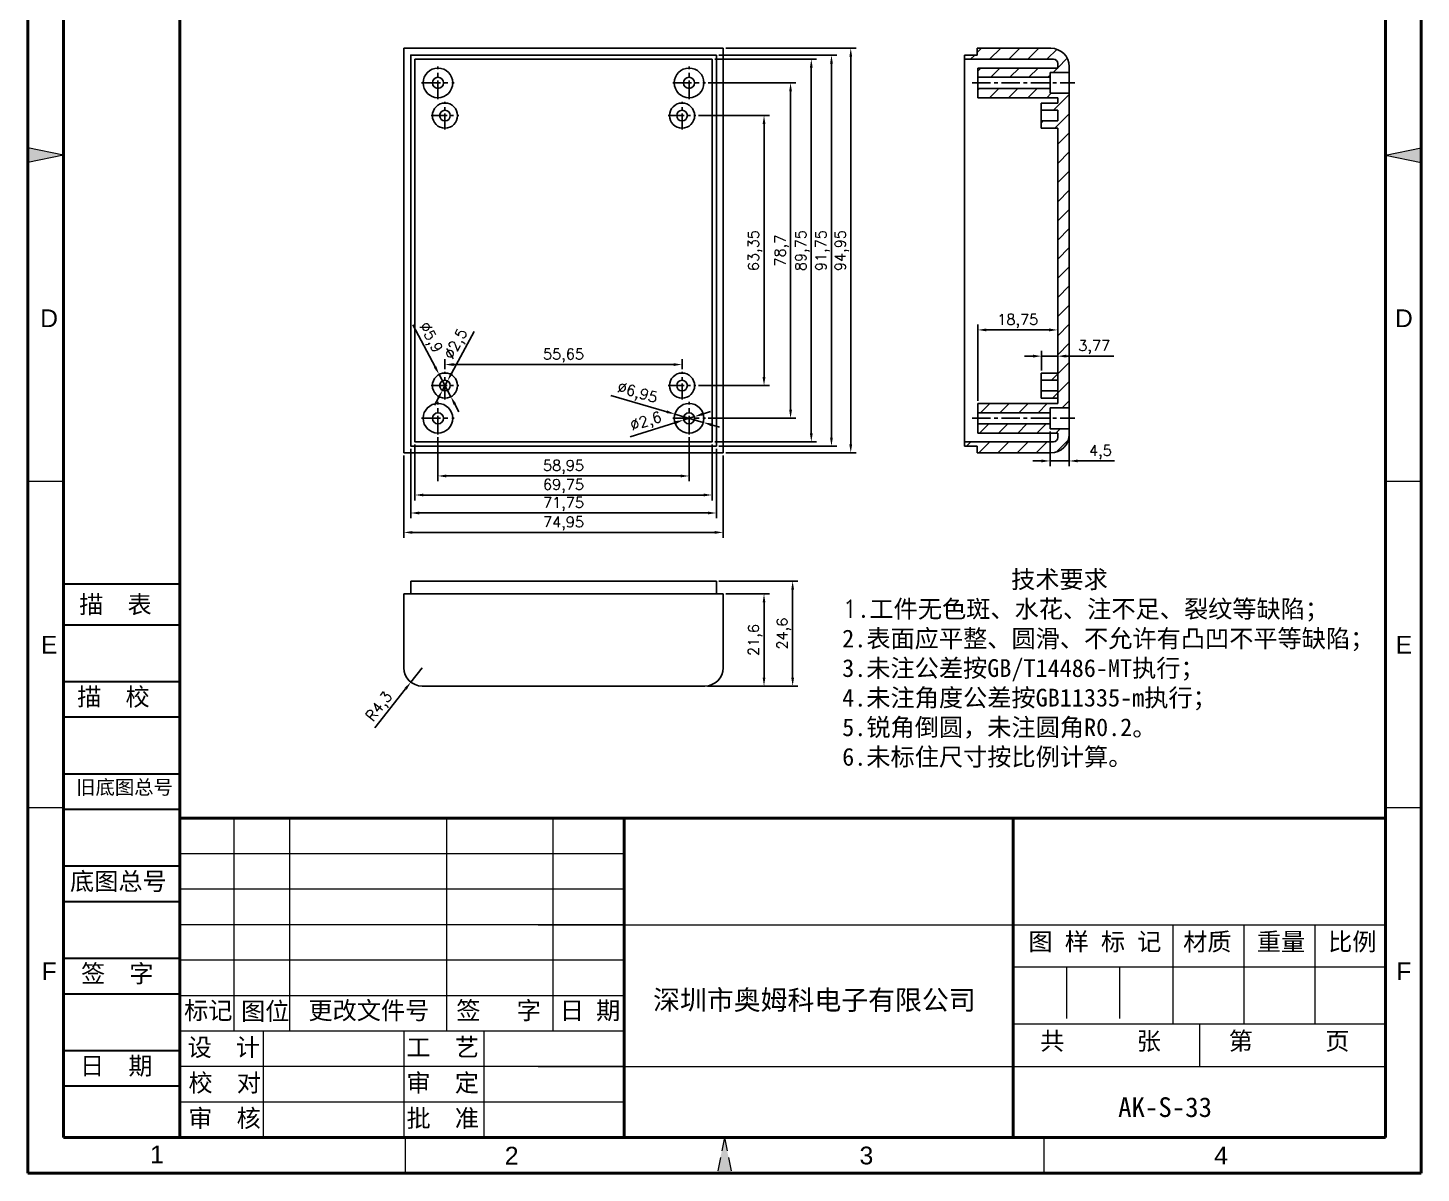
# Model space of a CAD drawing. Header units: millimetres. Extents: x 1745 to 2072, y 437 to 915.
# Drawn here: x 1745.4 to 2072.5, y 436.8 to 705.5 of the extents above; entities that cross this region are included whole.
import ezdxf
from ezdxf.enums import TextEntityAlignment as Align

# ---------------------------------------------------------------- set-up
doc = ezdxf.new("R2010")
doc.units = ezdxf.units.MM
for name, pattern in [('ACAD_ISO10W100', [18, 12, -3, 0, -3]), ('CENTER', [50.8, 31.75, -6.35, 6.35, -6.35]), ('HIDDEN2', [4.7625, 3.175, -1.5875])]:
    doc.linetypes.add(name, pattern=pattern)
for name, color, linetype, lineweight in [('dim', 82, 'Continuous', 9), ('图层1', 7, 'ACAD_ISO10W100', 15), ('图层2', 7, 'Continuous', 30), ('图层3', 7, 'Continuous', 15), ('图层4', 7, 'Continuous', 40), ('图层5', 7, 'HIDDEN2', 15)]:
    doc.layers.add(name, color=color, linetype=linetype, lineweight=lineweight)
doc.layers.add('尺寸线', color=7, linetype='Continuous')
doc.styles.get("Standard").update_dxf_attribs({"font": 'txt', "bigfont": 'gbcbig.shx'})
doc.styles.add('样式 3', font='arial.ttf', dxfattribs={"height": 3.8})
doc.dimstyles.new('ISO-25', dxfattribs={"dimtxt": 2.5, "dimasz": 2.5, "dimexe": 1.25, "dimexo": 0.625, "dimtad": 1, "dimtxsty": 'Standard', "dimcen": 2.5, "dimadec": 0, "dimazin": 0, "dimtfac": 1, "dimtmove": 0, "dimatfit": 3, "dimfxl": 0, "dimarcsym": 0})

# ---------------------------------------------------------------- blocks, each defined once
blk = doc.blocks.new('*D157')
at = {"layer": 'Defpoints', "color": 0}
for p in [(1908.64, 700.73), (1938.59, 700.73), (1908.64, 605.78)]:
    blk.add_point(p, dxfattribs=at)
at = {"layer": 'dim', "color": 0, "lineweight": -2}
for p, q in [((1909.26, 700.73), (1939.84, 700.73)), ((1938.59, 607.78), (1938.59, 698.73)), ((1909.26, 605.78), (1939.84, 605.78))]:
    blk.add_line(p, q, dxfattribs=at)
at = {"layer": 'dim', "color": 0}
for points in [[(1938.26, 698.73), (1938.92, 698.73), (1938.59, 700.73)], [(1938.26, 607.78), (1938.92, 607.78), (1938.59, 605.78)]]:
    blk.add_solid(points, dxfattribs=at)
at = {"layer": 'dim', "color": 0, "insert": (1936.51, 653.25), "char_height": 2.5, "attachment_point": 5, "rotation": 90}
blk.add_mtext('94,95', dxfattribs=at)
blk = doc.blocks.new('*D158')
at = {"layer": 'Defpoints', "color": 0}
for p in [(1907.04, 699.13), (1934.06, 699.13), (1907.04, 607.38)]:
    blk.add_point(p, dxfattribs=at)
at = {"layer": 'dim', "color": 0, "lineweight": -2}
for p, q in [((1907.66, 699.13), (1935.31, 699.13)), ((1934.06, 609.38), (1934.06, 697.13)), ((1907.66, 607.38), (1935.31, 607.38))]:
    blk.add_line(p, q, dxfattribs=at)
at = {"layer": 'dim', "color": 0}
for points in [[(1933.73, 697.13), (1934.39, 697.13), (1934.06, 699.13)], [(1933.73, 609.38), (1934.39, 609.38), (1934.06, 607.38)]]:
    blk.add_solid(points, dxfattribs=at)
at = {"layer": 'dim', "color": 0, "insert": (1931.98, 653.25), "char_height": 2.5, "attachment_point": 5, "rotation": 90}
blk.add_mtext('91,75', dxfattribs=at)
blk = doc.blocks.new('*D159')
at = {"layer": 'Defpoints', "color": 0}
for p in [(1906.04, 698.13), (1906.04, 608.38), (1929.33, 608.38)]:
    blk.add_point(p, dxfattribs=at)
at = {"layer": 'dim', "color": 0, "lineweight": -2}
for p, q in [((1906.66, 698.13), (1930.58, 698.13)), ((1929.33, 696.13), (1929.33, 610.38)), ((1906.66, 608.38), (1930.58, 608.38))]:
    blk.add_line(p, q, dxfattribs=at)
at = {"layer": 'dim', "color": 0}
for points in [[(1928.99, 696.13), (1929.66, 696.13), (1929.33, 698.13)], [(1928.99, 610.38), (1929.66, 610.38), (1929.33, 608.38)]]:
    blk.add_solid(points, dxfattribs=at)
at = {"layer": 'dim', "color": 0, "insert": (1927.24, 653.25), "char_height": 2.5, "attachment_point": 5, "rotation": 90}
blk.add_mtext('89,75', dxfattribs=at)
blk = doc.blocks.new('*D160')
at = {"layer": 'Defpoints', "color": 0}
for p in [(1904.46, 692.6), (1924.46, 692.6), (1904.46, 613.9)]:
    blk.add_point(p, dxfattribs=at)
at = {"layer": 'dim', "color": 0, "lineweight": -2}
for p, q in [((1905.08, 692.6), (1925.71, 692.6)), ((1924.46, 615.9), (1924.46, 690.6)), ((1905.08, 613.9), (1925.71, 613.9))]:
    blk.add_line(p, q, dxfattribs=at)
at = {"layer": 'dim', "color": 0}
for points in [[(1924.13, 690.6), (1924.79, 690.6), (1924.46, 692.6)], [(1924.13, 615.9), (1924.79, 615.9), (1924.46, 613.9)]]:
    blk.add_solid(points, dxfattribs=at)
at = {"layer": 'dim', "color": 0, "insert": (1922.38, 653.25), "char_height": 2.5, "attachment_point": 5, "rotation": 90}
blk.add_mtext('78,7', dxfattribs=at)
blk = doc.blocks.new('*D161')
at = {"layer": 'Defpoints', "color": 0}
for p in [(1902.23, 684.93), (1902.23, 621.58), (1918.23, 621.58)]:
    blk.add_point(p, dxfattribs=at)
at = {"layer": 'dim', "color": 0, "lineweight": -2}
for p, q in [((1902.86, 684.93), (1919.48, 684.93)), ((1918.23, 682.93), (1918.23, 623.58)), ((1902.86, 621.58), (1919.48, 621.58))]:
    blk.add_line(p, q, dxfattribs=at)
at = {"layer": 'dim', "color": 0}
for points in [[(1917.89, 682.93), (1918.56, 682.93), (1918.23, 684.93)], [(1917.89, 623.58), (1918.56, 623.58), (1918.23, 621.58)]]:
    blk.add_solid(points, dxfattribs=at)
at = {"layer": 'dim', "color": 0, "insert": (1916.14, 653.25), "char_height": 2.5, "attachment_point": 5, "rotation": 90}
blk.add_mtext('63,35', dxfattribs=at)
blk = doc.blocks.new('*D162')
at = {"layer": 'Defpoints', "color": 0}
for p in [(1833.69, 605.78), (1908.64, 605.78), (1833.69, 587.12)]:
    blk.add_point(p, dxfattribs=at)
at = {"layer": 'dim', "color": 0, "lineweight": -2}
for p, q in [((1833.69, 605.15), (1833.69, 585.87)), ((1908.64, 605.15), (1908.64, 585.87)), ((1906.64, 587.12), (1835.69, 587.12))]:
    blk.add_line(p, q, dxfattribs=at)
at = {"layer": 'dim', "color": 0}
for points in [[(1835.69, 587.45), (1835.69, 586.79), (1833.69, 587.12)], [(1906.64, 587.45), (1906.64, 586.79), (1908.64, 587.12)]]:
    blk.add_solid(points, dxfattribs=at)
at = {"layer": 'dim', "color": 0, "insert": (1871.16, 589.2), "char_height": 2.5, "attachment_point": 5}
blk.add_mtext('74,95', dxfattribs=at)
blk = doc.blocks.new('*D163')
at = {"layer": 'Defpoints', "color": 0}
for p in [(1835.29, 607.38), (1907.04, 607.38), (1907.04, 591.68)]:
    blk.add_point(p, dxfattribs=at)
at = {"layer": 'dim', "color": 0, "lineweight": -2}
for p, q in [((1835.29, 606.75), (1835.29, 590.43)), ((1907.04, 606.75), (1907.04, 590.43)), ((1837.29, 591.68), (1905.04, 591.68))]:
    blk.add_line(p, q, dxfattribs=at)
at = {"layer": 'dim', "color": 0}
for points in [[(1837.29, 592.01), (1837.29, 591.35), (1835.29, 591.68)], [(1905.04, 592.01), (1905.04, 591.35), (1907.04, 591.68)]]:
    blk.add_solid(points, dxfattribs=at)
at = {"layer": 'dim', "color": 0, "insert": (1871.16, 593.76), "char_height": 2.5, "attachment_point": 5}
blk.add_mtext('71,75', dxfattribs=at)
blk = doc.blocks.new('*D164')
at = {"layer": 'Defpoints', "color": 0}
for p in [(1836.29, 608.38), (1906.04, 608.38), (1906.04, 595.9)]:
    blk.add_point(p, dxfattribs=at)
at = {"layer": 'dim', "color": 0, "lineweight": -2}
for p, q in [((1836.29, 607.75), (1836.29, 594.65)), ((1906.04, 607.75), (1906.04, 594.65)), ((1838.29, 595.9), (1904.04, 595.9))]:
    blk.add_line(p, q, dxfattribs=at)
at = {"layer": 'dim', "color": 0}
for points in [[(1838.29, 596.24), (1838.29, 595.57), (1836.29, 595.9)], [(1904.04, 596.24), (1904.04, 595.57), (1906.04, 595.9)]]:
    blk.add_solid(points, dxfattribs=at)
at = {"layer": 'dim', "color": 0, "insert": (1871.16, 597.99), "char_height": 2.5, "attachment_point": 5}
blk.add_mtext('69,75', dxfattribs=at)
blk = doc.blocks.new('*D165')
at = {"layer": 'Defpoints', "color": 0}
for p in [(1841.69, 610.08), (1900.64, 610.08), (1900.64, 600.37)]:
    blk.add_point(p, dxfattribs=at)
at = {"layer": 'dim', "color": 0, "lineweight": -2}
for p, q in [((1841.69, 609.45), (1841.69, 599.12)), ((1900.64, 609.45), (1900.64, 599.12)), ((1843.69, 600.37), (1898.64, 600.37))]:
    blk.add_line(p, q, dxfattribs=at)
at = {"layer": 'dim', "color": 0}
for points in [[(1843.69, 600.7), (1843.69, 600.03), (1841.69, 600.37)], [(1898.64, 600.7), (1898.64, 600.03), (1900.64, 600.37)]]:
    blk.add_solid(points, dxfattribs=at)
at = {"layer": 'dim', "color": 0, "insert": (1871.16, 602.45), "char_height": 2.5, "attachment_point": 5}
blk.add_mtext('58,95', dxfattribs=at)
blk = doc.blocks.new('*D166')
at = {"layer": 'Defpoints', "color": 0}
for p in [(1843.34, 624.82), (1898.99, 626.51), (1898.99, 624.82)]:
    blk.add_point(p, dxfattribs=at)
at = {"layer": 'dim', "color": 0, "lineweight": -2}
for p, q in [((1843.34, 625.45), (1843.34, 627.76)), ((1845.34, 626.51), (1896.99, 626.51)), ((1898.99, 625.45), (1898.99, 627.76))]:
    blk.add_line(p, q, dxfattribs=at)
at = {"layer": 'dim', "color": 0}
for points in [[(1845.34, 626.84), (1845.34, 626.17), (1843.34, 626.51)], [(1896.99, 626.84), (1896.99, 626.17), (1898.99, 626.51)]]:
    blk.add_solid(points, dxfattribs=at)
at = {"layer": 'dim', "color": 0, "insert": (1871.16, 628.59), "char_height": 2.5, "attachment_point": 5}
blk.add_mtext('55,65', dxfattribs=at)
blk = doc.blocks.new('*D167')
at = {"layer": 'Defpoints', "color": 0}
for p in [(1907.04, 575.68), (1924.95, 575.68), (1904.34, 551.08)]:
    blk.add_point(p, dxfattribs=at)
at = {"layer": 'dim', "color": 0, "lineweight": -2}
for p, q in [((1907.66, 575.68), (1926.2, 575.68)), ((1924.95, 553.08), (1924.95, 573.68)), ((1904.96, 551.08), (1926.2, 551.08))]:
    blk.add_line(p, q, dxfattribs=at)
at = {"layer": 'dim', "color": 0}
for points in [[(1924.62, 573.68), (1925.28, 573.68), (1924.95, 575.68)], [(1924.62, 553.08), (1925.28, 553.08), (1924.95, 551.08)]]:
    blk.add_solid(points, dxfattribs=at)
at = {"layer": 'dim', "color": 0, "insert": (1922.87, 563.38), "char_height": 2.5, "attachment_point": 5, "rotation": 90}
blk.add_mtext('24,6', dxfattribs=at)
blk = doc.blocks.new('*D168')
at = {"layer": 'Defpoints', "color": 0}
for p in [(1908.64, 572.68), (1918.23, 572.68), (1904.34, 551.08)]:
    blk.add_point(p, dxfattribs=at)
at = {"layer": 'dim', "color": 0, "lineweight": -2}
for p, q in [((1909.26, 572.68), (1919.48, 572.68)), ((1918.23, 553.08), (1918.23, 570.68)), ((1904.96, 551.08), (1919.48, 551.08))]:
    blk.add_line(p, q, dxfattribs=at)
at = {"layer": 'dim', "color": 0}
for points in [[(1917.9, 570.68), (1918.56, 570.68), (1918.23, 572.68)], [(1917.9, 553.08), (1918.56, 553.08), (1918.23, 551.08)]]:
    blk.add_solid(points, dxfattribs=at)
at = {"layer": 'dim', "color": 0, "insert": (1916.15, 561.88), "char_height": 2.5, "attachment_point": 5, "rotation": 90}
blk.add_mtext('21,6', dxfattribs=at)
blk = doc.blocks.new('*D169')
at = {"layer": 'Defpoints', "color": 0}
for p in [(1987.16, 634.63), (1968.41, 617.38), (1987.16, 617.38)]:
    blk.add_point(p, dxfattribs=at)
at = {"layer": 'dim', "color": 0, "lineweight": -2}
for p, q in [((1968.41, 618), (1968.41, 635.88)), ((1970.41, 634.63), (1985.16, 634.63)), ((1987.16, 618), (1987.16, 635.88))]:
    blk.add_line(p, q, dxfattribs=at)
at = {"layer": 'dim', "color": 0}
for points in [[(1970.41, 634.97), (1970.41, 634.3), (1968.41, 634.63)], [(1985.16, 634.97), (1985.16, 634.3), (1987.16, 634.63)]]:
    blk.add_solid(points, dxfattribs=at)
at = {"layer": 'dim', "color": 0, "insert": (1977.78, 636.72), "char_height": 2.5, "attachment_point": 5}
blk.add_mtext('18,75', dxfattribs=at)
blk = doc.blocks.new('*D170')
at = {"layer": 'Defpoints', "color": 0}
for p in [(1987.16, 628.48), (1983.39, 624.53), (1987.16, 624.53)]:
    blk.add_point(p, dxfattribs=at)
at = {"layer": 'dim', "color": 0, "lineweight": -2}
for p, q in [((1981.39, 628.48), (1979.39, 628.48)), ((1983.39, 625.15), (1983.39, 629.73)), ((1983.39, 628.48), (1987.16, 628.48)), ((1987.16, 625.15), (1987.16, 629.73)), ((1989.16, 628.48), (2000.33, 628.48))]:
    blk.add_line(p, q, dxfattribs=at)
at = {"layer": 'dim', "color": 0}
for points in [[(1981.39, 628.82), (1981.39, 628.15), (1983.39, 628.48)], [(1989.16, 628.82), (1989.16, 628.15), (1987.16, 628.48)]]:
    blk.add_solid(points, dxfattribs=at)
at = {"layer": 'dim', "color": 0, "insert": (1995.74, 630.57), "char_height": 2.5, "attachment_point": 5}
blk.add_mtext('3,77', dxfattribs=at)
blk = doc.blocks.new('*D171')
at = {"layer": 'Defpoints', "color": 0}
for p in [(1985.36, 611.45), (1989.86, 611.45), (1989.86, 603.89)]:
    blk.add_point(p, dxfattribs=at)
at = {"layer": 'dim', "color": 0, "lineweight": -2}
for p, q in [((1985.36, 610.83), (1985.36, 602.64)), ((1989.86, 610.83), (1989.86, 602.64)), ((1983.36, 603.89), (1981.36, 603.89)), ((1985.36, 603.89), (1989.86, 603.89)), ((1991.86, 603.89), (2000.53, 603.89))]:
    blk.add_line(p, q, dxfattribs=at)
at = {"layer": 'dim', "color": 0}
for points in [[(1983.36, 604.22), (1983.36, 603.56), (1985.36, 603.89)], [(1991.86, 604.22), (1991.86, 603.56), (1989.86, 603.89)]]:
    blk.add_solid(points, dxfattribs=at)
at = {"layer": 'dim', "color": 0, "insert": (1997.19, 605.97), "char_height": 2.5, "attachment_point": 5}
blk.add_mtext('4,5', dxfattribs=at)
blk = doc.blocks.new('*D172')
at = {"layer": 'Defpoints', "color": 0}
for p in [(1837.99, 555.38), (1835.33, 551.99)]:
    blk.add_point(p, dxfattribs=at)
at = {"layer": 'dim', "color": 0, "lineweight": -2}
for p, q in [((1837.99, 555.38), (1835.33, 551.99)), ((1826.9, 541.25), (1834.1, 550.42))]:
    blk.add_line(p, q, dxfattribs=at)
at = {"layer": 'dim', "color": 0}
blk.add_solid([(1833.83, 550.63), (1834.36, 550.22), (1835.33, 551.99)], dxfattribs=at)
at = {"layer": 'dim', "color": 0, "insert": (1828.09, 546.14), "char_height": 2.5, "attachment_point": 5, "rotation": 51.8697}
blk.add_mtext('R4,3', dxfattribs=at)
blk = doc.blocks.new('*D173')
at = {"layer": 'Defpoints', "color": 0}
for p in [(1841.96, 624.18), (1844.72, 618.97)]:
    blk.add_point(p, dxfattribs=at)
at = {"layer": 'dim', "color": 0, "lineweight": -2}
for p, q in [((1835.79, 635.82), (1841.02, 625.95)), ((1844.72, 618.97), (1841.96, 624.18)), ((1845.65, 617.2), (1846.59, 615.43))]:
    blk.add_line(p, q, dxfattribs=at)
at = {"layer": 'dim', "color": 0}
for points in [[(1841.32, 626.11), (1840.73, 625.79), (1841.96, 624.18)], [(1845.95, 617.36), (1845.36, 617.05), (1844.72, 618.97)]]:
    blk.add_solid(points, dxfattribs=at)
at = {"layer": 'dim', "color": 0, "insert": (1839.78, 632.74), "char_height": 2.5, "attachment_point": 5, "rotation": 297.9048}
blk.add_mtext('∅5,9', dxfattribs=at)
blk = doc.blocks.new('*D174')
at = {"layer": 'Defpoints', "color": 0}
for p in [(1843.93, 622.68), (1842.75, 620.47)]:
    blk.add_point(p, dxfattribs=at)
at = {"layer": 'dim', "color": 0, "lineweight": -2}
for p, q in [((1850.15, 634.28), (1844.87, 624.44)), ((1842.75, 620.47), (1843.93, 622.68)), ((1841.8, 618.71), (1840.86, 616.95))]:
    blk.add_line(p, q, dxfattribs=at)
at = {"layer": 'dim', "color": 0}
for points in [[(1844.58, 624.6), (1845.17, 624.28), (1843.93, 622.68)], [(1841.51, 618.87), (1842.1, 618.55), (1842.75, 620.47)]]:
    blk.add_solid(points, dxfattribs=at)
at = {"layer": 'dim', "color": 0, "insert": (1846.14, 631.23), "char_height": 2.5, "attachment_point": 5, "rotation": 61.8198}
blk.add_mtext('∅2,5', dxfattribs=at)
blk = doc.blocks.new('*D177')
at = {"layer": 'Defpoints', "color": 0}
for p in [(1897.3, 614.88), (1903.97, 612.93)]:
    blk.add_point(p, dxfattribs=at)
at = {"layer": 'dim', "color": 0, "lineweight": -2}
for p, q in [((1882.26, 619.27), (1895.38, 615.44)), ((1903.97, 612.93), (1897.3, 614.88)), ((1905.89, 612.36), (1907.81, 611.8))]:
    blk.add_line(p, q, dxfattribs=at)
at = {"layer": 'dim', "color": 0}
for points in [[(1895.48, 615.76), (1895.29, 615.12), (1897.3, 614.88)], [(1905.99, 612.68), (1905.8, 612.04), (1903.97, 612.93)]]:
    blk.add_solid(points, dxfattribs=at)
at = {"layer": 'dim', "color": 0, "insert": (1888.45, 619.64), "char_height": 2.5, "attachment_point": 5, "rotation": 343.7007}
blk.add_mtext('∅6,95', dxfattribs=at)
blk = doc.blocks.new('*D178')
at = {"layer": 'Defpoints', "color": 0}
for p in [(1899.4, 613.51), (1901.88, 614.29)]:
    blk.add_point(p, dxfattribs=at)
at = {"layer": 'dim', "color": 0, "lineweight": -2}
for p, q in [((1903.79, 614.89), (1905.69, 615.49)), ((1886.84, 609.56), (1897.49, 612.91)), ((1901.88, 614.29), (1899.4, 613.51))]:
    blk.add_line(p, q, dxfattribs=at)
at = {"layer": 'dim', "color": 0}
for points in [[(1903.69, 615.21), (1903.89, 614.57), (1901.88, 614.29)], [(1897.39, 613.23), (1897.59, 612.59), (1899.4, 613.51)]]:
    blk.add_solid(points, dxfattribs=at)
at = {"layer": 'dim', "color": 0, "insert": (1890.58, 612.92), "char_height": 2.5, "attachment_point": 5, "rotation": 17.4573}
blk.add_mtext('∅2,6', dxfattribs=at)

msp = doc.modelspace()

# ---------------------------------------------------------------- hatches: boundary and pattern name
h = msp.add_hatch()
h.set_pattern_fill('ANSI31', color=256, style=0)
h.set_pattern_definition([(45, (298.6975, 0), (-2.245064, 2.245064), [])])
h.paths.add_polyline_path([(1989.859, 610.076), (1989.859, 611.451), (1985.359, 611.451), (1985.359, 612.601), (1968.409, 612.601), (1968.409, 610.426), (1987.159, 610.426), (1987.159, 609.376, -0.4142136), (1986.159, 608.376), (1965.259, 608.376), (1965.259, 607.376), (1968.259, 607.376), (1968.259, 605.776), (1985.559, 605.776, 0.4142136)])
h.paths.add_polyline_path([(1989.859, 690.151), (1985.359, 690.151), (1985.359, 691.301), (1968.409, 691.301), (1968.409, 689.126), (1987.159, 689.126), (1987.159, 687.876), (1983.259, 687.876), (1983.259, 686.176), (1987.159, 686.176), (1987.159, 683.676), (1983.259, 683.676), (1983.259, 681.976), (1987.159, 681.976), (1987.159, 624.526), (1983.259, 624.526), (1983.259, 622.826), (1987.159, 622.826), (1987.159, 620.326), (1983.259, 620.326), (1983.259, 618.626), (1987.159, 618.626), (1987.159, 617.376), (1968.409, 617.376), (1968.409, 615.201), (1985.359, 615.201), (1985.359, 616.351), (1989.859, 616.351)])
h.paths.add_polyline_path([(1985.559, 700.726), (1968.259, 700.726), (1968.259, 699.126), (1965.259, 699.126), (1965.259, 698.126), (1986.159, 698.126, -0.4142136), (1987.159, 697.126), (1987.159, 696.076), (1968.409, 696.076), (1968.409, 693.901), (1985.359, 693.901), (1985.359, 695.051), (1989.859, 695.051), (1989.859, 696.426, 0.4142136)])
at = {"layer": '图层1'}
for points in [[(1753.752, 675.67), (1745.425, 677.384), (1745.425, 673.956)], [(2064.152, 675.67), (2072.478, 677.384), (2072.478, 673.956)]]:
    msp.add_hatch(color=0, dxfattribs=at).paths.add_polyline_path(points)
at = {"layer": '图层5'}
msp.add_hatch(color=0, dxfattribs=at).paths.add_polyline_path([(1908.952, 445.118), (1907.238, 436.792), (1910.665, 436.792)])

# ---------------------------------------------------------------- linework, layer by layer
for p, q in [((1833.687, 700.726), (1908.637, 700.726)), ((1833.687, 605.776), (1833.687, 700.726)), ((1908.637, 700.726), (1908.637, 605.776)), ((1968.259, 700.726), (1985.559, 700.726)), ((1968.259, 699.126), (1968.259, 700.726)), ((1965.259, 607.376), (1965.259, 699.126)), ((1965.259, 699.126), (1968.259, 699.126)), ((1965.259, 698.126), (1986.159, 698.126)), ((1987.159, 696.076), (1987.159, 697.126)), ((1968.409, 696.076), (1987.159, 696.076)), ((1968.409, 696.076), (1968.409, 689.126)), ((1968.409, 693.901), (1985.359, 693.901)), ((1989.859, 695.051), (1985.359, 695.051)), ((1985.359, 695.051), (1985.359, 693.901)), ((1985.359, 691.301), (1985.359, 693.901)), ((1989.859, 696.426), (1989.859, 695.051)), ((1989.859, 695.051), (1989.859, 690.151)), ((1968.409, 691.301), (1985.359, 691.301)), ((1985.359, 691.301), (1985.359, 690.151)), ((1989.859, 690.151), (1985.359, 690.151)), ((1989.859, 690.151), (1989.859, 610.076)), ((1968.409, 689.126), (1987.159, 689.126)), ((1983.259, 687.876), (1987.159, 687.876)), ((1983.259, 681.976), (1983.259, 687.876)), ((1987.159, 687.876), (1987.159, 689.126)), ((1983.259, 686.176), (1987.159, 686.176)), ((1983.259, 683.676), (1987.159, 683.676)), ((1987.159, 683.676), (1987.159, 686.176)), ((1983.259, 681.976), (1987.159, 681.976)), ((1987.159, 624.526), (1987.159, 681.976)), ((1983.259, 624.526), (1987.159, 624.526)), ((1983.259, 624.526), (1983.259, 618.626)), ((1983.259, 622.826), (1987.159, 622.826)), ((1987.159, 620.326), (1987.159, 622.826)), ((1983.259, 620.326), (1987.159, 620.326)), ((1983.259, 618.626), (1987.159, 618.626)), ((1987.159, 617.376), (1987.159, 618.626)), ((1968.409, 617.376), (1987.159, 617.376)), ((1968.409, 610.426), (1968.409, 617.376)), ((1968.409, 615.201), (1985.359, 615.201)), ((1989.859, 616.351), (1985.359, 616.351)), ((1985.359, 615.201), (1985.359, 616.351)), ((1985.359, 615.201), (1985.359, 612.601)), ((1968.409, 612.601), (1985.359, 612.601)), ((1985.359, 611.451), (1985.359, 612.601)), ((1965.259, 608.376), (1986.159, 608.376)), ((1968.409, 610.426), (1987.159, 610.426)), ((1989.859, 611.451), (1985.359, 611.451)), ((1987.159, 609.376), (1987.159, 610.426)), ((1908.637, 605.776), (1833.687, 605.776)), ((1965.259, 607.376), (1968.259, 607.376)), ((1968.259, 605.776), (1968.259, 607.376)), ((1968.259, 605.776), (1985.559, 605.776)), ((1835.287, 575.677), (1907.037, 575.677)), ((1835.287, 575.677), (1835.287, 572.677)), ((1907.037, 575.677), (1907.037, 572.677)), ((1833.687, 555.377), (1833.687, 572.677)), ((1835.287, 572.677), (1833.687, 572.677)), ((1907.037, 572.677), (1835.287, 572.677)), ((1907.037, 572.677), (1908.637, 572.677)), ((1908.637, 572.677), (1908.637, 555.377)), ((1904.337, 551.077), (1837.987, 551.077))]:
    msp.add_line(p, q)
at = {"color": 1, "linetype": 'CENTER', "ltscale": 0.139}
for p, q in [((1841.687, 688.779), (1841.687, 696.424)), ((1900.637, 688.779), (1900.637, 696.424)), ((1837.865, 692.601), (1845.51, 692.601)), ((1896.815, 692.601), (1904.46, 692.601)), ((1841.687, 610.079), (1841.687, 617.724)), ((1900.637, 610.079), (1900.637, 617.724)), ((1837.865, 613.901), (1845.51, 613.901)), ((1896.815, 613.901), (1904.46, 613.901))]:
    msp.add_line(p, q, dxfattribs=at)
at = {"color": 1, "linetype": 'CENTER', "ltscale": 0.1356}
for p, q in [((1967.076, 692.601), (1991.173, 692.601)), ((1967.076, 613.901), (1991.173, 613.901))]:
    msp.add_line(p, q, dxfattribs=at)
at = {"color": 1, "linetype": 'CENTER', "ltscale": 0.118}
for p, q in [((1843.337, 681.681), (1843.337, 688.171)), ((1898.987, 681.681), (1898.987, 688.171)), ((1840.092, 684.926), (1846.582, 684.926)), ((1895.742, 684.926), (1902.232, 684.926)), ((1843.337, 618.331), (1843.337, 624.821)), ((1898.987, 618.331), (1898.987, 624.821)), ((1840.092, 621.576), (1846.582, 621.576)), ((1895.742, 621.576), (1902.232, 621.576))]:
    msp.add_line(p, q, dxfattribs=at)
for points in [[(1907.037, 699.126), (1835.287, 699.126), (1835.287, 607.376), (1907.037, 607.376)], [(1906.037, 698.126), (1836.287, 698.126), (1836.287, 608.376), (1906.037, 608.376)]]:
    msp.add_lwpolyline(points, close=True)
for centre, radius in [((1841.687, 692.601), 3.475), ((1841.687, 692.601), 1.3), ((1900.637, 692.601), 3.475), ((1900.637, 692.601), 1.3), ((1843.337, 684.926), 2.95), ((1898.987, 684.926), 2.95), ((1843.337, 684.926), 1.25), ((1898.987, 684.926), 1.25), ((1843.337, 621.576), 2.95), ((1843.337, 621.576), 1.25), ((1898.987, 621.576), 2.95), ((1898.987, 621.576), 1.25), ((1841.687, 613.901), 3.475), ((1841.687, 613.901), 1.3), ((1900.637, 613.901), 3.475), ((1900.637, 613.901), 1.3)]:
    msp.add_circle(centre, radius)
for centre, radius, start, end in [((1985.559, 696.426), 4.3, 0, 90), ((1986.159, 697.126), 1, 0, 90), ((1985.559, 610.076), 4.3, 270, 0), ((1986.159, 609.376), 1, 270, 0), ((1837.987, 555.377), 4.3, 180, 270), ((1904.337, 555.377), 4.3, 270, 0)]:
    msp.add_arc(centre, radius, start, end)
at = {"layer": '图层1', "color": 0}
for p, q in [((1753.752, 675.67), (1745.425, 677.384)), ((2064.152, 675.67), (2072.478, 677.384)), ((1753.752, 675.67), (1745.425, 673.956)), ((2064.152, 675.67), (2072.478, 673.956)), ((1753.752, 599.069), (1745.425, 599.069)), ((2072.478, 599.069), (2064.152, 599.069)), ((1753.752, 522.468), (1745.425, 522.468)), ((2072.478, 522.468), (2064.152, 522.468)), ((1989.216, 485.083), (1989.216, 471.762)), ((2001.706, 485.083), (2001.706, 471.762)), ((1806.948, 470.096), (1806.948, 478.422)), ((1806.948, 470.096), (1806.948, 478.422))]:
    msp.add_line(p, q, dxfattribs=at)
at = {"layer": '图层2', "color": 0}
for p, q in [((1781.08, 575.006), (1753.752, 575.006)), ((1781.08, 565.397), (1753.752, 565.397)), ((1781.08, 565.397), (1766.563, 565.397)), ((1781.08, 552.075), (1753.752, 552.075)), ((1781.08, 543.749), (1753.752, 543.749)), ((1781.08, 543.749), (1766.563, 543.749)), ((1781.08, 543.749), (1766.563, 543.749)), ((1781.08, 530.427), (1753.752, 530.427)), ((1781.08, 522.101), (1753.752, 522.101)), ((1781.08, 522.101), (1766.563, 522.101)), ((1781.08, 508.779), (1753.752, 508.779)), ((1781.08, 500.452), (1753.752, 500.452)), ((1781.08, 500.452), (1766.563, 500.452)), ((1781.08, 487.13), (1753.752, 487.13)), ((1781.08, 478.804), (1753.752, 478.804)), ((1781.08, 478.804), (1766.563, 478.804)), ((1781.08, 465.482), (1753.752, 465.482)), ((1781.08, 457.156), (1753.752, 457.156))]:
    msp.add_line(p, q, dxfattribs=at)
at = {"layer": '图层3', "color": 0}
for p, q in [((1793.887, 470.096), (1793.887, 520.053)), ((1806.948, 478.422), (1806.948, 520.053)), ((1843.77, 470.195), (1843.77, 520.053)), ((1868.749, 470.218), (1868.749, 520.053)), ((1885.401, 511.727), (1781.08, 511.727)), ((1885.401, 503.401), (1781.08, 503.401)), ((1885.401, 503.401), (1781.08, 503.401)), ((1885.401, 495.075), (1781.08, 495.075)), ((1865.179, 495.075), (2064.152, 495.075)), ((2014.195, 495.075), (2014.195, 471.762)), ((2030.847, 495.075), (2030.847, 471.762)), ((2047.5, 495.075), (2047.5, 471.762)), ((1885.401, 486.749), (1781.08, 486.749)), ((2064.152, 485.083), (1976.727, 485.083)), ((2014.195, 485.083), (2014.195, 471.762)), ((1885.401, 478.422), (1781.08, 478.422)), ((2064.152, 471.762), (1976.727, 471.762)), ((2020.439, 471.762), (2020.439, 461.77)), ((1885.401, 470.096), (1781.08, 470.096)), ((1800.748, 445.118), (1800.748, 470.096)), ((1833.741, 445.118), (1833.741, 470.195)), ((1852.52, 445.217), (1852.52, 470.195)), ((1885.401, 461.77), (1781.08, 461.77)), ((1885.401, 461.77), (1781.533, 461.77)), ((1865.179, 461.77), (2064.152, 461.77)), ((1781.08, 457.156), (1780.845, 457.156)), ((1885.401, 453.444), (1781.08, 453.444)), ((1834.016, 445.118), (1834.016, 436.792)), ((1983.887, 445.118), (1983.887, 436.792)), ((1983.887, 445.118), (1983.887, 436.792))]:
    msp.add_line(p, q, dxfattribs=at)
at = {"layer": '图层4', "color": 0}
for p, q in [((1781.08, 445.118), (1781.08, 906.222)), ((1781.08, 520.053), (1781.08, 445.118)), ((2064.152, 520.053), (1781.08, 520.053)), ((1938.872, 520.053), (1789, 520.053)), ((1885.401, 445.118), (1885.401, 520.053)), ((1976.727, 445.118), (1976.727, 520.053)), ((1781.08, 485.083), (1781.08, 445.118))]:
    msp.add_line(p, q, dxfattribs=at)
at = {"layer": '图层5', "color": 0}
for p, q in [((1885.401, 470.096), (1781.08, 470.096)), ((1908.952, 445.118), (1907.238, 436.792)), ((1908.952, 445.118), (1910.665, 436.792))]:
    msp.add_line(p, q, dxfattribs=at)
at = {"layer": '尺寸线', "color": 0, "lineweight": 40}
for p, q in [((1745.425, 914.548), (1745.425, 436.792)), ((2072.478, 914.548), (2072.478, 436.792)), ((1753.752, 906.222), (1753.752, 445.118)), ((2064.152, 906.222), (2064.152, 445.118)), ((1753.752, 445.118), (2064.152, 445.118)), ((1745.425, 436.792), (2072.478, 436.792))]:
    msp.add_line(p, q, dxfattribs=at)

# ---------------------------------------------------------------- texts
at = {"layer": '图层1', "color": 0, "style": '样式 3'}
for s, p in [('D', (1750.407, 637.369)), ('D', (2068.419, 637.369)), ('E', (1750.407, 560.769)), ('E', (2068.419, 560.769)), ('F', (1750.407, 484.168)), ('F', (2068.419, 484.168))]:
    msp.add_text(s, height=4.163, dxfattribs=at).set_placement(p, align=Align.MIDDLE)
at = {"layer": '图层1', "color": 0, "attachment_point": 1}
for s, insert, char_height, width in [('{\\fSimSun|b0|i0|c134|p2;图 样 标 记}', (1980.303, 493.185), 4.1631, 51.64954), ('{\\fSimSun|b0|i0|c134|p2;材质 }', (2016.613, 493.168), 4.1631, 34.72072), ('{\\fSimSun|b0|i0|c134|p2;标记}', (1782.102, 477.041), 4.1631, 11.65667), ('{\\fSimSun|b0|i0|c134|p2;图位}', (1795.472, 476.873), 4.1631, 11.65667), ('{\\fSimSun|b0|i0|c134|p2;更改文件号}', (1811.278, 477.041), 4.1631, 34.72072), ('{\\fSimSun|b0|i0|c134|p2;深圳市奥姆科电子有限公司}', (1892.194, 479.735), 4.62566, 87.40334), ('{\\fSimSun|b0|i0|c134|p2;AK-S-33}', (2001.356, 454.581), 4.62566, 87.40334), ('{\\fSimSun|b0|i0|c134|p2;审  核}', (1783.082, 451.748), 4.1631, 33.75988), ('{\\fSimSun|b0|i0|c134|p2;批  准}', (1834.299, 451.748), 4.1631, 34.72072)]:
    msp.add_mtext(s, dxfattribs=dict(at, insert=insert, char_height=char_height, width=width))
at = {"layer": '图层2', "color": 0, "attachment_point": 1}
for s, insert, char_height, width in [('{\\fSimSun|b0|i0|c134|p2;描\\fSimSun|b0|i0|c0|p2;  \\fSimSun|b0|i0|c134|p2;表}', (1757.472, 572.293), 4.16305, 46.64978), ('{\\fSimSun|b0|i0|c134|p2;描\\fSimSun|b0|i0|c0|p2;  \\fSimSun|b0|i0|c134|p2;校}', (1756.998, 550.646), 4.16305, 46.64978), ('{\\fSimSun|b0|i0|c134|p2;旧底图总号}', (1756.764, 528.998), 3.33048, 46.64978), ('{\\fSimSun|b0|i0|c134|p2;底图总号}', (1755.32, 507.35), 4.16305, 46.64978), ('{\\fSimSun|b0|i0|c134|p2;重量 }', (2033.898, 493.168), 4.1631, 34.72072), ('{\\fSimSun|b0|i0|c134|p2;比例 }', (2050.647, 493.168), 4.1631, 34.72072), ('{\\fSimSun|b0|i0|c134|p2;签\\fSimSun|b0|i0|c0|p2;  \\fSimSun|b0|i0|c134|p2;字}', (1757.899, 485.702), 4.16305, 46.64978), ('{\\fSimSun|b0|i0|c134|p2;签   字}', (1845.993, 477.041), 4.1631, 34.72072), ('{\\fSimSun|b0|i0|c134|p2;日 期}', (1870.312, 477.041), 4.1631, 34.72072), ('{\\fSimSun|b0|i0|c134|p2;设  计}', (1782.921, 468.401), 4.1631, 32.27066), ('{\\fSimSun|b0|i0|c134|p2;工  艺}', (1834.299, 468.401), 4.1631, 34.72072), ('{\\fSimSun|b0|i0|c134|p2;共      张}', (1983.047, 469.872), 4.1631, 46.06081), ('{\\fSimSun|b0|i0|c134|p2;第      页}', (2027.313, 469.872), 4.1631, 42.7535), ('{\\fSimSun|b0|i0|c134|p2;日\\fSimSun|b0|i0|c0|p2;  \\fSimSun|b0|i0|c134|p2;期}', (1757.662, 464.054), 4.16305, 46.64978), ('{\\fSimSun|b0|i0|c134|p2;校  对}', (1783.121, 460.074), 4.1631, 30.18545), ('{\\fSimSun|b0|i0|c134|p2;审  定}', (1834.299, 460.074), 4.1631, 34.72072)]:
    msp.add_mtext(s, dxfattribs=dict(at, insert=insert, char_height=char_height, width=width))
at = {"layer": '图层3', "color": 0, "insert": (1936.579, 578.194), "char_height": 4.1631, "width": 197.1823, "attachment_point": 1}
msp.add_mtext('{\\fSimSun|b0|i0|c134|p54;              技术要求\\P}1{\\fSimSun|b0|i0|c134|p54;.工件无色斑、水花、注不足、裂纹等缺陷；\\P2.表面应平整、圆滑、不允许有凸凹不平等缺陷；\\P3.未注公差按GB/T14486-MT执行；\\P4.未注角度公差按GB11335-m执行；\\P5.锐角倒圆，未注圆角R0.2。}\\P{\\fSimSun|b0|i0|c134|p2;6.未标住尺寸按比例计算。}', dxfattribs=at)
at = {"layer": '图层5', "color": 0, "style": '样式 3'}
for s, p in [('1', (1775.733, 441.173)), ('2', (1858.995, 440.924)), ('3', (1942.257, 440.924)), ('4', (2025.518, 440.924))]:
    msp.add_text(s, height=4.163, dxfattribs=at).set_placement(p, align=Align.MIDDLE)

# ---------------------------------------------------------------- dimensions: what is measured, and where the dimension line sits
at = {"layer": 'dim'}
for base, p1, p2, picture, middle in [((1938.59, 700.726), (1908.637, 605.776), (1908.637, 700.726), '*D157', (1936.507, 653.251)), ((1929.325, 608.376), (1906.037, 698.126), (1906.037, 608.376), '*D159', (1927.242, 653.251)), ((1934.06, 699.126), (1907.037, 607.376), (1907.037, 699.126), '*D158', (1931.977, 653.251)), ((1924.461, 692.601), (1904.46, 613.901), (1904.46, 692.601), '*D160', (1922.378, 653.251)), ((1918.228, 621.576), (1902.232, 684.926), (1902.232, 621.576), '*D161', (1916.145, 653.251)), ((1924.949, 575.677), (1904.337, 551.077), (1907.037, 575.677), '*D167', (1922.866, 563.377)), ((1918.23, 572.677), (1904.337, 551.077), (1908.637, 572.677), '*D168', (1916.147, 561.877))]:
    dim = msp.add_linear_dim(base=base, p1=p1, p2=p2, angle=90, dimstyle='ISO-25', override={"dimasz": 2}, dxfattribs=at)
    dim.commit()
    dim.dimension.update_dxf_attribs({"geometry": picture, "text_midpoint": middle})
for base, p1, p2, picture, middle in [((1987.159, 634.634), (1968.409, 617.376), (1987.159, 617.376), '*D169', (1977.784, 636.717)), ((1987.159, 628.485), (1983.387, 624.526), (1987.159, 624.526), '*D170', (1995.742, 630.568)), ((1898.987, 626.505), (1843.337, 624.821), (1898.987, 624.821), '*D166', (1871.162, 628.589)), ((1906.037, 595.905), (1836.287, 608.376), (1906.037, 608.376), '*D164', (1871.162, 597.988)), ((1900.637, 600.366), (1841.687, 610.079), (1900.637, 610.079), '*D165', (1871.162, 602.449)), ((1989.859, 603.89), (1985.359, 611.451), (1989.859, 611.451), '*D171', (1997.192, 605.973)), ((1833.687, 587.121), (1908.637, 605.776), (1833.687, 605.776), '*D162', (1871.162, 589.205)), ((1907.037, 591.682), (1835.287, 607.376), (1907.037, 607.376), '*D163', (1871.162, 593.765))]:
    dim = msp.add_linear_dim(base=base, p1=p1, p2=p2, dimstyle='ISO-25', override={"dimasz": 2}, dxfattribs=at)
    dim.commit()
    dim.dimension.update_dxf_attribs({"geometry": picture, "text_midpoint": middle})
for p1, p2, picture, middle in [((1844.718, 618.969), (1841.957, 624.183), '*D173', (1839.781, 632.744)), ((1842.747, 620.474), (1843.927, 622.678), '*D174', (1846.144, 631.228)), ((1903.972, 612.926), (1897.302, 614.877), '*D177', (1888.448, 619.636)), ((1901.877, 614.291), (1899.397, 613.511), '*D178', (1890.584, 612.924))]:
    dim = msp.add_diameter_dim_2p(p1=p1, p2=p2, dimstyle='ISO-25', override={"dimasz": 2}, dxfattribs=at)
    dim.commit()
    dim.dimension.update_dxf_attribs({"geometry": picture, "text_midpoint": middle})
dim = msp.add_radius_dim(center=(1837.987, 555.377), mpoint=(1835.332, 551.995), dimstyle='ISO-25', override={"dimasz": 2}, dxfattribs=at)
dim.commit()
dim.dimension.update_dxf_attribs({"geometry": '*D172', "text_midpoint": (1829.727, 544.854), "dimtype": 164})

doc.saveas('drawing.dxf')
